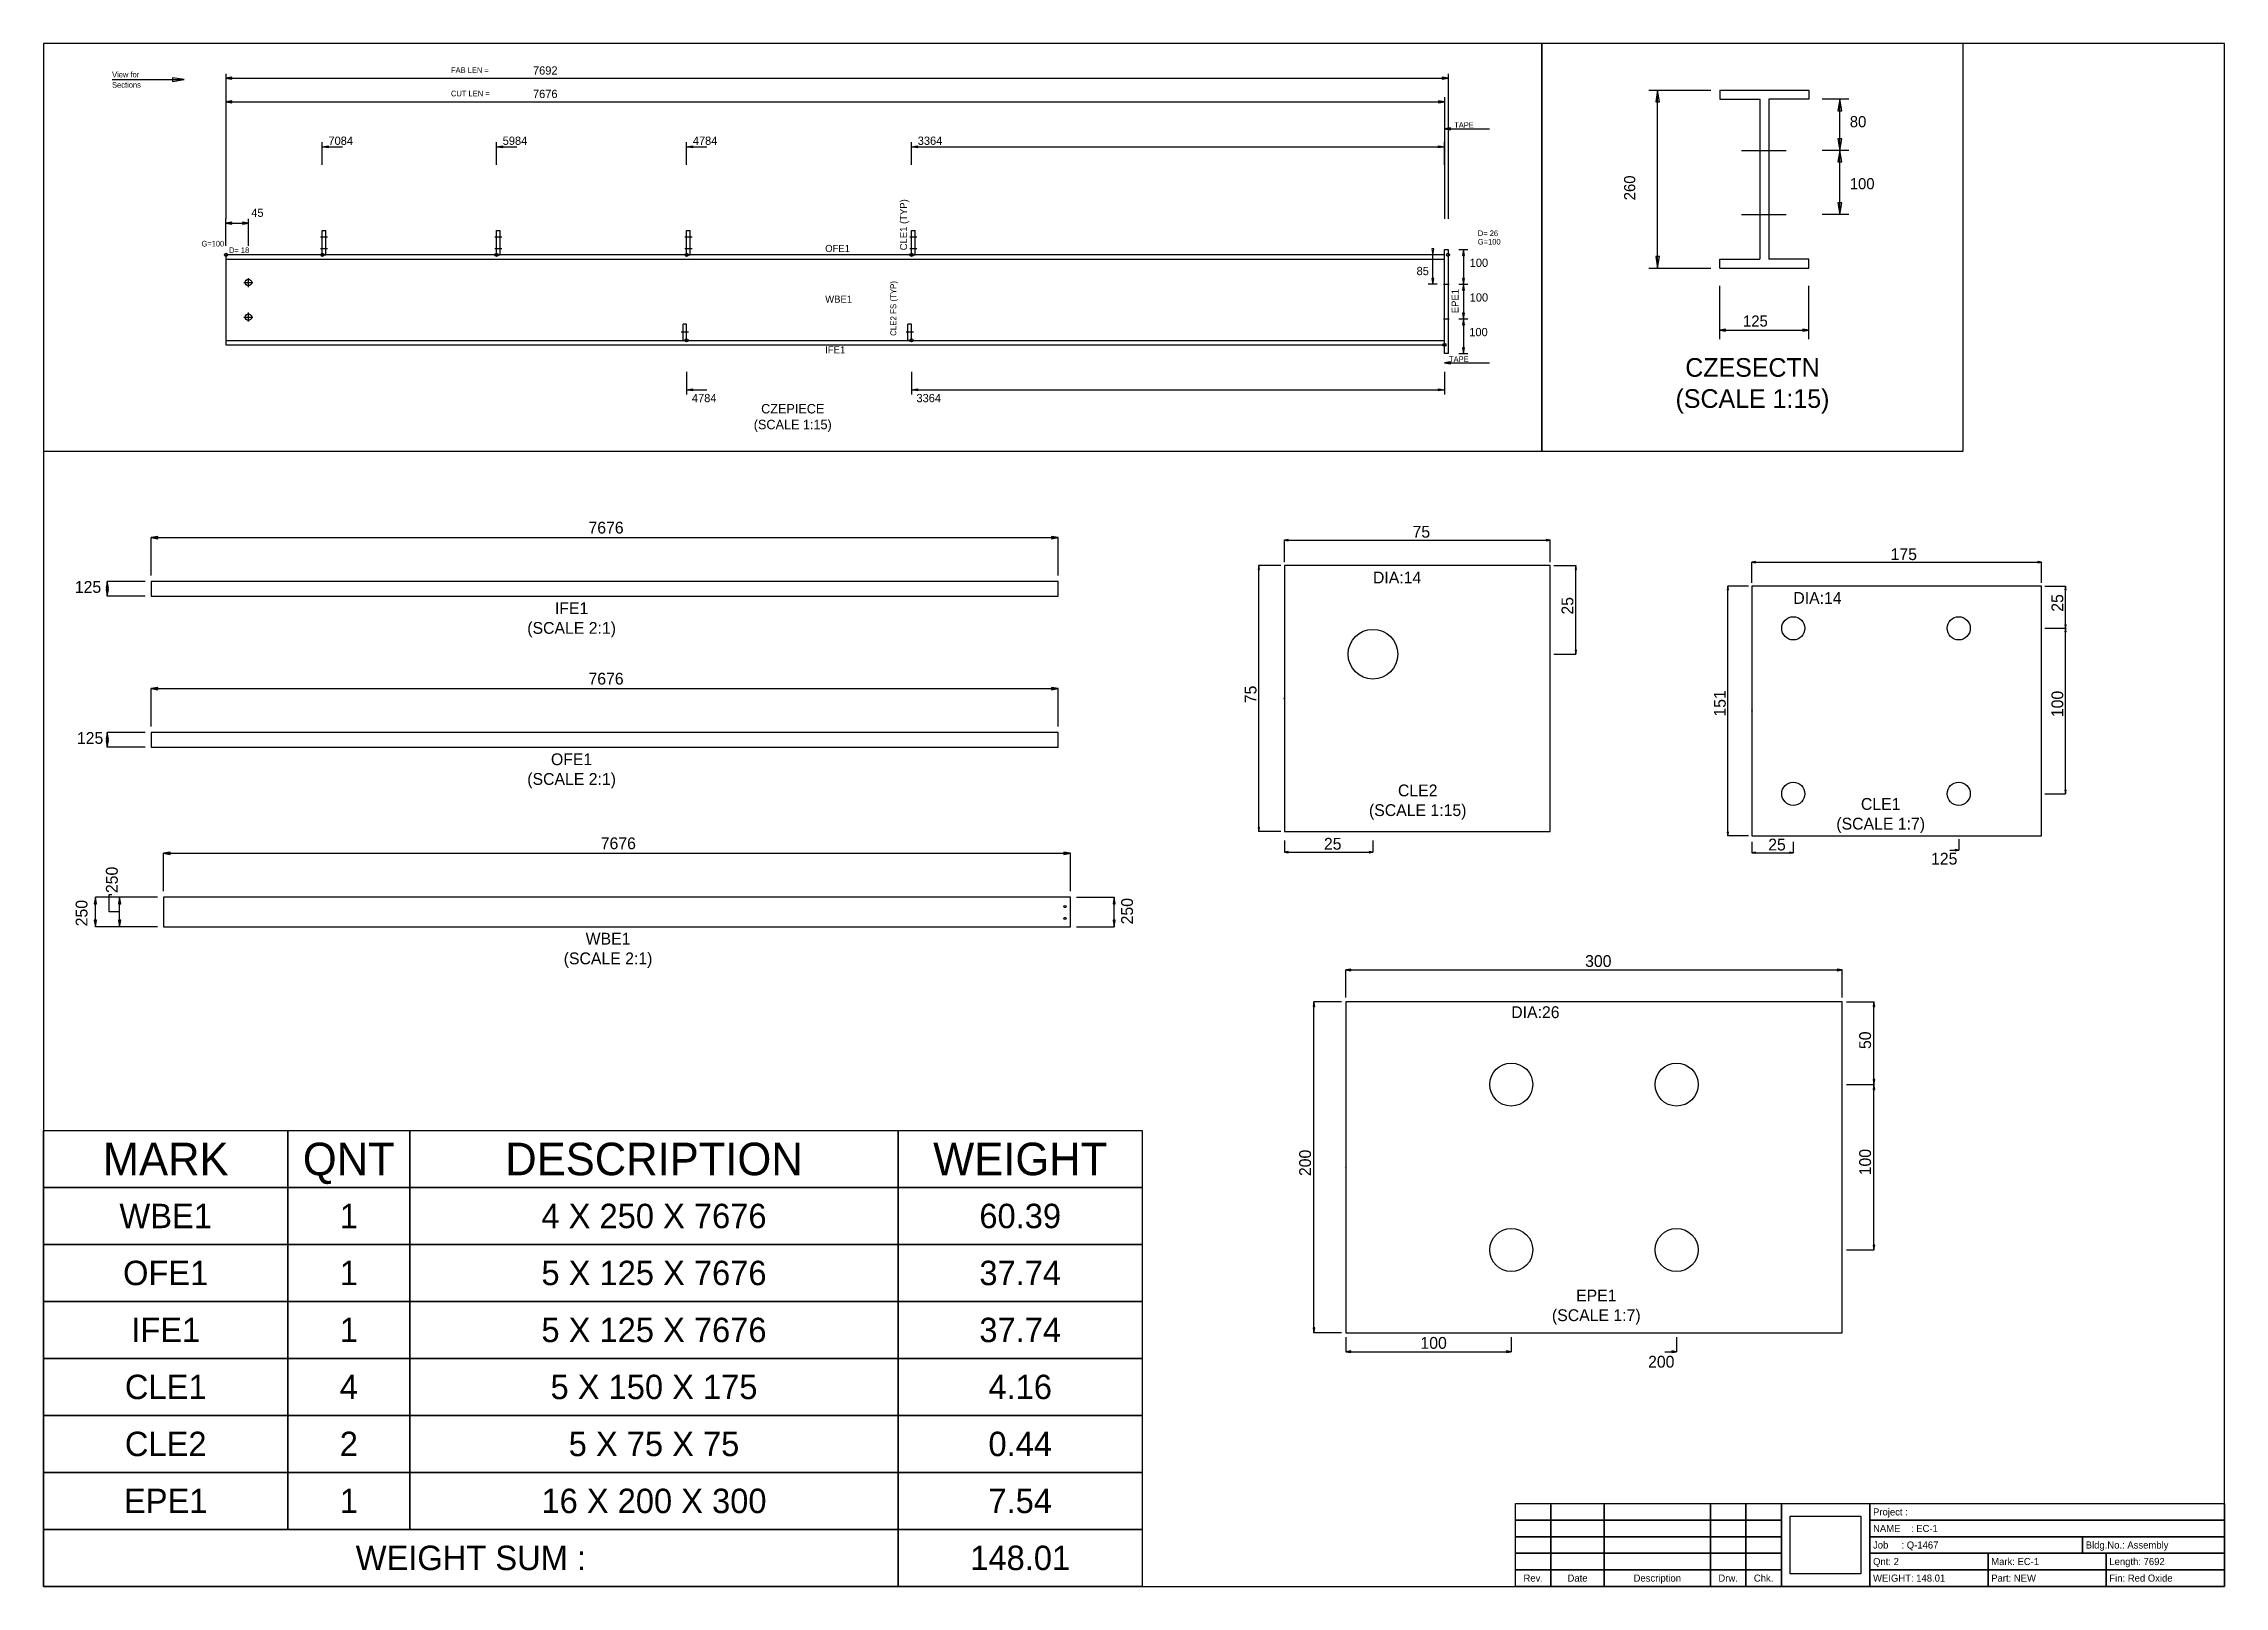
# Model space of a CAD drawing. Header units: metres. Extents: x 0 to 9229, y 0 to 6527.
import ezdxf
from ezdxf.enums import TextEntityAlignment as Align

# ---------------------------------------------------------------- set-up
doc = ezdxf.new("R2010")
doc.units = ezdxf.units.M
doc.linetypes.add('CONTIN', pattern=[0])
doc.linetypes.add('DASHED', pattern=[0])
for name, color, linetype in [('1', 7, 'CONTIN'), ('10', 7, 'CONTIN'), ('11', 7, 'CONTIN'), ('12', 3, 'CONTIN'), ('13', 3, 'CONTIN'), ('15', 6, 'CONTIN'), ('2', 7, 'CONTIN'), ('21', 7, 'CONTIN'), ('3', 1, 'CONTIN'), ('4', 1, 'CONTIN'), ('5', 7, 'CONTIN'), ('6', 6, 'CONTIN'), ('7', 3, 'DASHED')]:
    doc.layers.add(name, color=color, linetype=linetype)
doc.styles.add('SIMPLEX', font='txt')
doc.dimstyles.get("Standard").update_dxf_attribs({"dimtxt": 2.5, "dimasz": 2.5, "dimexe": 1.25, "dimexo": 0.625, "dimtad": 1, "dimcen": 2.5, "dimazin": 3, "dimtfac": 1, "dimtmove": 0, "dimatfit": 3})
picture_1 = doc.add_image_def('image1.png', size_in_pixel=(229, 276))

# ---------------------------------------------------------------- blocks, each defined once
blk = doc.blocks.new('PART_TABLE_BLOCK')
for points in [[(0, 560), (300, 560), (300, 490), (0, 490)], [(300, 560), (450, 560), (450, 490), (300, 490)], [(450, 560), (1050, 560), (1050, 490), (450, 490)], [(1050, 560), (1350, 560), (1350, 490), (1050, 490)], [(0, 490), (300, 490), (300, 420), (0, 420)], [(300, 490), (450, 490), (450, 420), (300, 420)], [(450, 490), (1050, 490), (1050, 420), (450, 420)], [(1050, 490), (1350, 490), (1350, 420), (1050, 420)], [(0, 420), (300, 420), (300, 350), (0, 350)], [(300, 420), (450, 420), (450, 350), (300, 350)], [(450, 420), (1050, 420), (1050, 350), (450, 350)], [(1050, 420), (1350, 420), (1350, 350), (1050, 350)], [(0, 350), (300, 350), (300, 280), (0, 280)], [(300, 350), (450, 350), (450, 280), (300, 280)], [(450, 350), (1050, 350), (1050, 280), (450, 280)], [(1050, 350), (1350, 350), (1350, 280), (1050, 280)], [(0, 280), (300, 280), (300, 210), (0, 210)], [(300, 280), (450, 280), (450, 210), (300, 210)], [(450, 280), (1050, 280), (1050, 210), (450, 210)], [(1050, 280), (1350, 280), (1350, 210), (1050, 210)], [(0, 210), (300, 210), (300, 140), (0, 140)], [(300, 210), (450, 210), (450, 140), (300, 140)], [(450, 210), (1050, 210), (1050, 140), (450, 140)], [(1050, 210), (1350, 210), (1350, 140), (1050, 140)], [(0, 140), (300, 140), (300, 70), (0, 70)], [(300, 140), (450, 140), (450, 70), (300, 70)], [(450, 140), (1050, 140), (1050, 70), (450, 70)], [(1050, 140), (1350, 140), (1350, 70), (1050, 70)], [(0, 70), (1050, 70), (1050, 0), (0, 0)], [(1050, 70), (1350, 70), (1350, 0), (1050, 0)]]:
    blk.add_lwpolyline(points, close=True)
for s, height, p in [('MARK', 40, (150, 525)), ('QNT', 40, (375, 525)), ('DESCRIPTION', 40, (750, 525)), ('WEIGHT', 40, (1200, 525)), ('WBE1', 30, (150, 455)), ('1', 30, (375, 455)), ('4 X 250 X 7676', 30, (750, 455)), ('60.39', 30, (1200, 455)), ('OFE1', 30, (150, 385)), ('1', 30, (375, 385)), ('5 X 125 X 7676', 30, (750, 385)), ('37.74', 30, (1200, 385)), ('IFE1', 30, (150, 315)), ('1', 30, (375, 315)), ('5 X 125 X 7676', 30, (750, 315)), ('37.74', 30, (1200, 315)), ('CLE1', 30, (150, 245)), ('4', 30, (375, 245)), ('5 X 150 X 175', 30, (750, 245)), ('4.16', 30, (1200, 245)), ('CLE2', 30, (150, 175)), ('2', 30, (375, 175)), ('5 X 75 X 75', 30, (750, 175)), ('0.44', 30, (1200, 175)), ('EPE1', 30, (150, 105)), ('1', 30, (375, 105)), ('16 X 200 X 300', 30, (750, 105)), ('7.54', 30, (1200, 105)), ('WEIGHT SUM :', 30, (525, 35)), ('148.01', 30, (1200, 35))]:
    blk.add_text(s, height=height).set_placement(p, align=Align.MIDDLE_CENTER)
blk = doc.blocks.new('Title_Block')
for points in [[(-3000, 350), (-2850, 350), (-2850, 280), (-3000, 280)], [(-3000, 280), (-2850, 280), (-2850, 210), (-3000, 210)], [(-2850, 350), (-2625, 350), (-2625, 280), (-2850, 280)], [(-2850, 280), (-2625, 280), (-2625, 210), (-2850, 210)], [(-2625, 350), (-2175, 350), (-2175, 280), (-2625, 280)], [(-2625, 280), (-2175, 280), (-2175, 210), (-2625, 210)], [(-2175, 350), (-2025, 350), (-2025, 280), (-2175, 280)], [(-2175, 280), (-2025, 280), (-2025, 210), (-2175, 210)], [(-2025, 350), (-1875, 350), (-1875, 280), (-2025, 280)], [(-2025, 280), (-1875, 280), (-1875, 210), (-2025, 210)], [(-1875, 350), (-1500, 350), (-1500, 0), (-1875, 0)], [(-1500, 350), (0, 350), (0, 280), (-1500, 280)], [(-1500, 280), (0, 280), (0, 210), (-1500, 210)], [(-3000, 210), (-2850, 210), (-2850, 140), (-3000, 140)], [(-2850, 210), (-2625, 210), (-2625, 140), (-2850, 140)], [(-2625, 210), (-2175, 210), (-2175, 140), (-2625, 140)], [(-2175, 210), (-2025, 210), (-2025, 140), (-2175, 140)], [(-2025, 210), (-1875, 210), (-1875, 140), (-2025, 140)], [(-1500, 210), (-600, 210), (-600, 140), (-1500, 140)], [(-600, 210), (0, 210), (0, 140), (-600, 140)], [(-3000, 140), (-2850, 140), (-2850, 70), (-3000, 70)], [(-2850, 140), (-2625, 140), (-2625, 70), (-2850, 70)], [(-2625, 140), (-2175, 140), (-2175, 70), (-2625, 70)], [(-2175, 140), (-2025, 140), (-2025, 70), (-2175, 70)], [(-2025, 140), (-1875, 140), (-1875, 70), (-2025, 70)], [(-1500, 140), (-1000, 140), (-1000, 70), (-1500, 70)], [(-1000, 140), (-500, 140), (-500, 70), (-1000, 70)], [(-500, 140), (0, 140), (0, 70), (-500, 70)], [(-3000, 70), (-2850, 70), (-2850, 0), (-3000, 0)], [(-2850, 70), (-2625, 70), (-2625, 0), (-2850, 0)], [(-2625, 70), (-2175, 70), (-2175, 0), (-2625, 0)], [(-2175, 70), (-2025, 70), (-2025, 0), (-2175, 0)], [(-2025, 70), (-1875, 70), (-1875, 0), (-2025, 0)], [(-1500, 70), (-1000, 70), (-1000, 0), (-1500, 0)], [(-1000, 70), (-500, 70), (-500, 0), (-1000, 0)], [(-500, 70), (0, 70), (0, 0), (-500, 0)]]:
    blk.add_lwpolyline(points, close=True)
for s, p in [(' Project : ', (-1498, 315)), (' Job     : Q-1467', (-1498, 175)), (' NAME    : EC-1', (-1498, 245)), (' Bldg.No.: Assembly', (-598, 175)), (' Qnt: 2', (-1498, 105)), (' Mark: EC-1', (-998, 105)), (' Length: 7692', (-498, 105)), (' WEIGHT: 148.01', (-1498, 35)), (' Part: NEW', (-998, 35)), (' Fin: Red Oxide', (-498, 35))]:
    blk.add_text(s, height=30).set_placement(p, align=Align.MIDDLE_LEFT)
for s, p in [('Rev.', (-2925, 35)), ('Date', (-2737.5, 35)), ('Description', (-2400, 35)), ('Drw.', (-2100, 35)), ('Chk.', (-1950, 35))]:
    blk.add_text(s, height=30).set_placement(p, align=Align.MIDDLE_CENTER)
image = blk.add_image(picture_1, insert=(-1837.1, 52.5), size_in_units=(299.2, 245))
blk = doc.blocks.new('ARROW')
at = {"layer": '2'}
for p, q in [((0, 0), (-1.651, 0.275)), ((-1.651, 0.275), (-1.651, -0.275)), ((-1.651, -0.275), (0, 0))]:
    blk.add_line(p, q, dxfattribs=at)
blk = doc.blocks.new('MAG_CRCL')
at = {"layer": '15'}
blk.add_circle((0, 0), 0.889, dxfattribs=at)
blk = doc.blocks.new('BSEPLT')
at = {"layer": '12'}
for p, q in [((-0.508, 0), (0.508, 0)), ((-0.508, -12.7), (-0.508, 0)), ((0.508, 0), (0.508, -12.7)), ((0.508, -12.7), (-0.508, -12.7))]:
    blk.add_line(p, q, dxfattribs=at)
blk = doc.blocks.new('CYAN_TICK')
at = {"layer": '6'}
blk.add_line((-1.6, 0), (1.6, 0), dxfattribs=at)
blk = doc.blocks.new('PUCLIP')
at = {"layer": '13'}
for p, q in [((0, 0), (0, 7.62)), ((0, 7.62), (1.016, 7.62)), ((1.016, 0), (1.016, 7.62)), ((0, 0), (1.016, 0))]:
    blk.add_line(p, q, dxfattribs=at)
at = {"layer": '6'}
for p, q in [((-0.508, 5.588), (1.524, 5.588)), ((-0.508, 2.032), (1.524, 2.032))]:
    blk.add_line(p, q, dxfattribs=at)
blk = doc.blocks.new('BRCCLP')
at = {"layer": '6'}
for p, q in [((-0.508, 2.54), (1.524, 2.54)), ((0, 0), (1.016, 0))]:
    blk.add_line(p, q, dxfattribs=at)
at = {"layer": '7'}
for p, q in [((0, 0), (0, 5.08)), ((0, 5.08), (1.016, 5.08)), ((1.016, 0), (1.016, 5.08))]:
    blk.add_line(p, q, dxfattribs=at)
blk = doc.blocks.new('XCIRCL')
at = {"layer": '6'}
for p, q in [((-1.27, 0), (1.27, 0)), ((0, -1.27), (0, 1.27))]:
    blk.add_line(p, q, dxfattribs=at)
blk.add_circle((0, 0), 0.889, dxfattribs=at)
blk = doc.blocks.new('MWHOLE')
at = {"layer": '6'}
blk.add_blockref('XCIRCL', (0, 0), dxfattribs=at)
blk = doc.blocks.new('ARROWP')
at = {"layer": '2'}
for p, q in [((0, 0), (-1.651, 0.275)), ((-1.651, 0.275), (-1.651, -0.275)), ((-1.651, -0.275), (0, 0))]:
    blk.add_line(p, q, dxfattribs=at)
blk = doc.blocks.new('FLAT_CZEPIECE')
at = {"layer": '1'}
for p, q in [((5928.5, 830.5), (771.5, 830.5)), ((771.5, 830.5), (771.5, 449.5)), ((771.5, 811.5), (5928.5, 811.5)), ((5928.5, 449.5), (5928.5, 830.5)), ((771.5, 468.6), (5928.5, 468.6)), ((771.5, 449.5), (5928.5, 449.5))]:
    blk.add_line(p, q, dxfattribs=at)
at = {"layer": '2'}
for p, q in [((771.5, 1596.4), (771.5, 983)), ((771.5, 1577.3), (5943.7, 1577.3)), ((5943.7, 1596.4), (5943.7, 983)), ((771.5, 1497.3), (771.5, 983)), ((771.5, 1478.2), (5928.5, 1478.2)), ((5928.5, 1497.3), (5928.5, 983)), ((1179.2, 1211.5), (1179.2, 1306.8)), ((1916.7, 1211.5), (1916.7, 1306.8)), ((2721.2, 1211.5), (2721.2, 1306.8)), ((3673.2, 1211.5), (3673.2, 1306.8)), ((5928.5, 1383), (5928.5, 1268.7)), ((5928.5, 1363.9), (6119, 1363.9)), ((5928.5, 1211.5), (5928.5, 1306.8)), ((1179.2, 1287.8), (1264.9, 1287.8)), ((1916.7, 1287.8), (2002.4, 1287.8)), ((2721.2, 1287.8), (2806.9, 1287.8)), ((3673.2, 1287.8), (3758.9, 1287.8)), ((3758.9, 1287.8), (5928.5, 1287.8)), ((771.5, 868.7), (771.5, 983)), ((771.5, 963.9), (866.8, 963.9)), ((866.8, 868.7), (866.8, 983)), ((5989.5, 852.5), (6027.6, 852.5)), ((6008.5, 852.5), (6008.5, 706)), ((5898, 830.5), (5859.9, 830.5)), ((5879, 706), (5879, 830.5)), ((5898, 706), (5859.9, 706)), ((5989.5, 706), (6027.6, 706)), ((6008.5, 706), (6008.5, 559.5)), ((5989.5, 559.5), (6027.6, 559.5)), ((6008.5, 559.5), (6008.5, 412.9)), ((5928.5, 373.4), (6119, 373.4)), ((5989.5, 412.9), (6027.6, 412.9)), ((2721.2, 335.2), (2721.2, 240)), ((3673.2, 335.2), (3673.2, 240)), ((5928.5, 335.2), (5928.5, 240)), ((2721.2, 259.1), (2806.9, 259.1)), ((3673.2, 259.1), (3758.9, 259.1)), ((3758.9, 259.1), (5928.5, 259.1))]:
    blk.add_line(p, q, dxfattribs=at)
at = {"layer": '21'}
blk.add_line((289.6, 1571.6), (594.4, 1571.6), dxfattribs=at)
for name, p, xscale, yscale, zscale in [('ARROWP', (594.4, 1571.6), 30, 30, 30), ('PUCLIP', (1179.2, 830.5), 15, 13.5, 13.5), ('PUCLIP', (1916.7, 830.5), 15, 13.5, 13.5), ('PUCLIP', (2721.2, 830.5), 15, 13.5, 13.5), ('PUCLIP', (3673.2, 830.5), 15, 13.5, 13.5), ('BSEPLT', (5936.1, 852.5), 15, 34.62, 34.62), ('BSEPLT', (5936.1, 852.5), 15, 34.62, 34.62), ('BRCCLP', (2721.2, 468.6), -15, 13.5, 13.5), ('BRCCLP', (3673.2, 468.6), -15, 13.5, 13.5)]:
    blk.add_blockref(name, p, dxfattribs=dict(xscale=xscale, yscale=yscale, zscale=zscale))
at = {"xscale": 15, "yscale": 15, "zscale": 15, "rotation": 180}
for p in [(5928.5, 1363.9), (5928.5, 373.4)]:
    blk.add_blockref('ARROW', p, dxfattribs=at)
at = {"layer": '1', "xscale": -15, "yscale": 15, "zscale": 15}
for p in [(1179.2, 1287.8), (1916.7, 1287.8), (2721.2, 1287.8), (3673.2, 1287.8), (2721.2, 259.1), (3673.2, 259.1)]:
    blk.add_blockref('ARROW', p, dxfattribs=at)
at = {"layer": '15', "xscale": 7.5, "yscale": 7.5, "zscale": 7.5}
for p in [(771.5, 830.5), (1179.2, 830.5), (1916.7, 830.5), (2721.2, 830.5), (3673.2, 830.5), (5943.7, 830.5), (2721.2, 468.6), (3673.2, 468.6), (5928.5, 449.5)]:
    blk.add_blockref('MAG_CRCL', p, dxfattribs=at)
at = {"layer": '2', "yscale": 15, "zscale": 15}
for p, xscale, rotation in [((771.5, 1577.3), 15, 180), ((771.5, 1478.2), 15, 180), ((5928.5, 1287.8), -15, 180), ((771.5, 963.9), 15, 180), ((5879, 830.5), 15, 270), ((6008.5, 852.5), 15, 90), ((5879, 706), 15, 270), ((6008.5, 706), 15, 270), ((6008.5, 706), 15, 90), ((6008.5, 559.5), 15, 270), ((6008.5, 559.5), 15, 90), ((6008.5, 412.9), 15, 270), ((5928.5, 259.1), -15, 180)]:
    blk.add_blockref('ARROW', p, dxfattribs=dict(at, xscale=xscale, rotation=rotation))
at = {"layer": '2'}
for name, p, xscale, yscale, zscale in [('ARROW', (5943.7, 1577.3), 15, 15, 15), ('ARROW', (5928.5, 1478.2), 15, 15, 15), ('ARROW', (866.8, 963.9), 15, 15, 15), ('CYAN_TICK', (5936.1, 706), 7.5, 7.5, 7.5), ('CYAN_TICK', (5936.1, 559.5), 7.5, 7.5, 7.5)]:
    blk.add_blockref(name, p, dxfattribs=dict(at, xscale=xscale, yscale=yscale, zscale=zscale))
at = {"layer": '6', "xscale": 15, "yscale": 15, "zscale": 15}
for p in [(866.8, 713.3), (866.8, 566.8)]:
    blk.add_blockref('MWHOLE', p, dxfattribs=at)
at = {"insert": (3170.4, 140), "char_height": 40, "attachment_point": 5}
blk.add_mtext('CZEPIECE\\P(SCALE 1:15)', dxfattribs=at)
at = {"layer": '11', "style": 'SIMPLEX'}
for s, p in [('7692', (2070.9, 1592.9)), ('7676', (2070.9, 1493.8)), ('7084', (1205.3, 1295.7)), ('5984', (1942.8, 1295.7)), ('4784', (2747.3, 1295.7)), ('3364', (3699.3, 1295.7)), ('45', (878.7, 991)), ('85', (5810.4, 744.5)), ('100', (6035.2, 779.3)), ('100', (6035.2, 632.7)), ('100', (6033.3, 486.2)), ('4784', (2743.5, 207)), ('3364', (3693.8, 207))]:
    blk.add_text(s, height=35, dxfattribs=at).set_placement(p)
at = {"layer": '2', "style": 'SIMPLEX'}
for s, p in [('FAB LEN =', (1724, 1600.2)), ('CUT LEN =', (1724, 1501.1)), ('TAPE', (5969.7, 1367.8)), ('TAPE', (5947.6, 377.2))]:
    blk.add_text(s, height=23.8, dxfattribs=at).set_placement(p)
at = {"layer": '21', "style": 'SIMPLEX'}
for s, p in [('View for', (289.6, 1581.1)), ('Sections', (289.6, 1537.5)), ('D= 26', (6069.5, 909.7)), ('G=100', (667.9, 865.8)), ('D= 18', (784.5, 838.3)), ('G=100', (6069.5, 874))]:
    blk.add_text(s, height=23.8, dxfattribs=at).set_placement(p)
at = {"layer": '3', "style": 'SIMPLEX'}
for s, height, p in [('CLE1 (TYP)', 30, (3654.1, 849.6)), ('CLE2 FS (TYP)', 25, (3608.4, 487.6)), ('EPE1', 30, (5988.3, 583.4))]:
    blk.add_text(s, height=height, rotation=90, dxfattribs=at).set_placement(p)
for s, p in [('OFE1', (3307.7, 842.5)), ('WBE1', (3307.7, 628.1)), ('IFE1', (3307.7, 413.8))]:
    blk.add_text(s, height=30, dxfattribs=at).set_placement(p)
blk = doc.blocks.new('RSECTN')
at = {"layer": '10'}
for p, q in [((-6.35, 25.4), (6.35, 25.4)), ((-6.35, 25.4), (-6.35, 24.13)), ((6.35, 25.4), (6.35, 24.13)), ((-6.35, 24.13), (-0.635, 24.13)), ((-0.635, 24.13), (-0.635, 1.27)), ((6.35, 24.13), (0.635, 24.13)), ((0.635, 24.13), (0.635, 1.27)), ((-6.35, 0), (-6.35, 1.27)), ((-6.35, 1.27), (-0.635, 1.27)), ((-6.35, 0), (6.35, 0)), ((6.35, 1.27), (0.635, 1.27)), ((6.35, 0), (6.35, 1.27))]:
    blk.add_line(p, q, dxfattribs=at)
blk = doc.blocks.new('WFTK')
at = {"layer": '1'}
blk.add_line((-1.6, 0), (4.801, 0), dxfattribs=at)
blk = doc.blocks.new('FLAT_CZESECTN')
at = {"layer": '2'}
for p, q in [((229.055, 773.4), (362.405, 773.4)), ((248.105, 392.4), (248.105, 773.4)), ((657.68, 754.35), (600.53, 754.35)), ((638.63, 644.625), (638.63, 754.35)), ((657.68, 644.625), (600.53, 644.625)), ((657.68, 644.625), (600.53, 644.625)), ((638.63, 507.465), (638.63, 644.625)), ((657.68, 507.465), (600.53, 507.465)), ((229.055, 392.4), (362.405, 392.4)), ((381.455, 240), (381.455, 354.3)), ((571.955, 240), (571.955, 354.3)), ((381.455, 259.05), (571.955, 259.05))]:
    blk.add_line(p, q, dxfattribs=at)
at = {"layer": '1', "xscale": 15, "yscale": 15, "zscale": 15}
blk.add_blockref('RSECTN', (476.705, 392.4), dxfattribs=at)
at = {"layer": '2'}
for p, xscale, yscale, zscale, rotation in [((248.105, 773.4), 15, 15, 15, 90), ((638.63, 754.35), 15, 15, 15, 90), ((638.63, 644.625), 15, 15, 15, 270), ((638.63, 644.625), 15, 15, 15, 90), ((638.63, 507.465), 15, 15, 15, 270), ((248.105, 392.4), 15, 15, 15, 270), ((381.455, 259.05), 7.5, 7.5, 7.5, 180)]:
    blk.add_blockref('ARROW', p, dxfattribs=dict(at, xscale=xscale, yscale=yscale, zscale=zscale, rotation=rotation))
at = {"layer": '2', "xscale": 7.5, "yscale": 7.5, "zscale": 7.5}
blk.add_blockref('ARROW', (571.955, 259.05), dxfattribs=at)
at = {"layer": '6', "xscale": 15, "yscale": 15, "zscale": 15}
for p in [(451.94, 644.625), (451.94, 507.465)]:
    blk.add_blockref('WFTK', p, dxfattribs=at)
at = {"insert": (451.457, 140), "char_height": 40, "attachment_point": 5}
blk.add_mtext('CZESECTN\\P(SCALE 1:15)', dxfattribs=at)
at = {"layer": '11', "style": 'SIMPLEX'}
for s, p in [('80', (660.065, 694.245)), ('100', (660.065, 561.285)), ('125', (431.15, 266.985))]:
    blk.add_text(s, height=23.805, dxfattribs=at).set_placement(p)
blk.add_text('260', height=23.805, rotation=90, dxfattribs=at).set_placement((200, 537.66))
blk = doc.blocks.new('5')
at = {"layer": '3', "linetype": 'Continuous'}
for p, q in [((455.1, 4251.6), (455.1, 4189.1)), ((4293.2, 4251.6), (455.1, 4251.6)), ((4293.2, 4189.1), (4293.2, 4251.6)), ((455.1, 4189.1), (4293.2, 4189.1))]:
    blk.add_line(p, q, dxfattribs=at)
at = {"layer": '5', "linetype": 'Continuous'}
for p, q in [((455.1, 4220.4), (455.2, 4220.4)), ((455.1, 4220.3), (455.1, 4220.4))]:
    blk.add_line(p, q, dxfattribs=at)
blk.add_circle((455.1, 4220.4), 0.05, dxfattribs=at)
at = {"layer": '6', "linetype": 'Continuous'}
for p, q in [((455.1, 4277.2), (455.1, 4437.1)), ((455.1, 4437.1), (4293.2, 4437.1)), ((4293.2, 4277.2), (4293.2, 4437.1)), ((429.5, 4251.6), (269.6, 4251.6)), ((269.6, 4189.1), (269.6, 4251.6)), ((429.5, 4189.1), (269.6, 4189.1))]:
    blk.add_line(p, q, dxfattribs=at)
at = {"layer": '6', "xscale": 17.0579985, "yscale": 17.0579985, "zscale": 34.115997}
for p, rotation in [((455.1, 4437.1), 180), ((269.6, 4251.6), 90), ((269.6, 4189.1), 270)]:
    blk.add_blockref('ARROW', p, dxfattribs=dict(at, rotation=rotation))
blk.add_blockref('ARROW', (4293.2, 4437.1), dxfattribs=at)
at = {"insert": (2234.5, 4089.1), "char_height": 50, "attachment_point": 5}
blk.add_mtext('IFE1\\P(SCALE 2:1)', dxfattribs=at)
at = {"layer": '5'}
blk.add_text('ZERO', height=0.0075, dxfattribs=at).set_placement((455.1, 4180.4))
at = {"layer": '6'}
for s, p in [('7676', (2305.9, 4454.2)), ('125', (132.1, 4203.3))]:
    blk.add_text(s, height=50, dxfattribs=at).set_placement(p)
blk = doc.blocks.new('666655')
at = {"layer": '3', "linetype": 'Continuous'}
for p, q in [((455.1, 3612.6), (455.1, 3550.1)), ((4293.2, 3612.6), (455.1, 3612.6)), ((4293.2, 3550.1), (4293.2, 3612.6)), ((455.1, 3550.1), (4293.2, 3550.1))]:
    blk.add_line(p, q, dxfattribs=at)
at = {"layer": '5', "linetype": 'Continuous'}
for p, q in [((455.1, 3581.4), (455.2, 3581.4)), ((455.1, 3581.3), (455.1, 3581.4))]:
    blk.add_line(p, q, dxfattribs=at)
blk.add_circle((455.1, 3581.4), 0.05, dxfattribs=at)
at = {"layer": '6', "linetype": 'Continuous'}
for p, q in [((455.1, 3638.2), (455.1, 3798.1)), ((455.1, 3798.1), (4293.2, 3798.1)), ((4293.2, 3638.2), (4293.2, 3798.1)), ((429.5, 3612.6), (269.6, 3612.6)), ((269.6, 3550.1), (269.6, 3612.6)), ((429.5, 3550.1), (269.6, 3550.1))]:
    blk.add_line(p, q, dxfattribs=at)
at = {"layer": '6', "xscale": 17.0579985, "yscale": 17.0579985, "zscale": 34.115997}
for p, rotation in [((455.1, 3798.1), 180), ((269.6, 3612.6), 90), ((269.6, 3550.1), 270)]:
    blk.add_blockref('ARROW', p, dxfattribs=dict(at, rotation=rotation))
blk.add_blockref('ARROW', (4293.2, 3798.1), dxfattribs=at)
at = {"insert": (2234.5, 3450.1), "char_height": 50, "attachment_point": 5}
blk.add_mtext('OFE1\\P(SCALE 2:1)', dxfattribs=at)
at = {"layer": '5'}
blk.add_text('ZERO', height=0.0075, dxfattribs=at).set_placement((455.1, 3541.4))
at = {"layer": '6'}
for s, p in [('7676', (2305.9, 3815.2)), ('125', (141, 3564.3))]:
    blk.add_text(s, height=50, dxfattribs=at).set_placement(p)
blk = doc.blocks.new('656655')
at = {"layer": '3', "linetype": 'Continuous'}
for p, q in [((6281.6, 4535.8), (6281.6, 3410.8)), ((7406.6, 4535.8), (6281.6, 4535.8)), ((7406.6, 3410.8), (7406.6, 4535.8)), ((6281.6, 3410.8), (7406.6, 3410.8))]:
    blk.add_line(p, q, dxfattribs=at)
at = {"layer": '4', "linetype": 'Continuous'}
blk.add_circle((6656.6, 4160.8), 105, dxfattribs=at)
at = {"layer": '5', "linetype": 'Continuous'}
for p, q in [((6280.1, 3973.3), (6283.1, 3973.3)), ((6281.6, 3971.8), (6281.6, 3974.8))]:
    blk.add_line(p, q, dxfattribs=at)
blk.add_circle((6281.6, 3973.3), 1.5, dxfattribs=at)
at = {"layer": '6', "linetype": 'Continuous'}
for p, q in [((6281.6, 4550.8), (6281.6, 4644.6)), ((6281.6, 4643.8), (7406.6, 4643.8)), ((7406.6, 4550.8), (7406.6, 4644.6)), ((6266.6, 4535.8), (6172.9, 4535.8)), ((6173.6, 3410.8), (6173.6, 4535.8)), ((7421.6, 4535.8), (7515.4, 4535.8)), ((7514.6, 4160.8), (7514.6, 4535.8)), ((7421.6, 4160.8), (7515.4, 4160.8)), ((6266.6, 3410.8), (6172.9, 3410.8)), ((6281.6, 3373), (6281.6, 3323)), ((6281.6, 3323.7), (6656.6, 3323.7)), ((6656.6, 3373), (6656.6, 3323))]:
    blk.add_line(p, q, dxfattribs=at)
at = {"layer": '6', "xscale": 10.000005, "yscale": 10.000005, "zscale": 0.666667}
for p, rotation in [((6281.6, 4643.8), 180), ((6173.6, 4535.8), 90), ((7514.6, 4535.8), 90), ((7514.6, 4160.8), 270), ((6173.6, 3410.8), 270), ((6281.6, 3323.7), 180)]:
    blk.add_blockref('ARROW', p, dxfattribs=dict(at, rotation=rotation))
for p in [(7406.6, 4643.8), (6656.6, 3323.7)]:
    blk.add_blockref('ARROW', p, dxfattribs=at)
at = {"insert": (6846.1, 3535.2), "char_height": 50, "attachment_point": 5}
blk.add_mtext('CLE2\\P(SCALE 1:15)', dxfattribs=at)
at = {"layer": '5'}
blk.add_text('ZERO', height=0.225, dxfattribs=at).set_placement((6281.6, 3773.3))
at = {"layer": '6'}
for s, p in [('75', (6824.1, 4653.8)), ('DIA:14', (6656.6, 4460.1)), ('25', (6449.1, 3333.7))]:
    blk.add_text(s, height=50, dxfattribs=at).set_placement(p)
for s, p in [('25', (7504.6, 4328.3)), ('75', (6163.6, 3953.3))]:
    blk.add_text(s, height=50, rotation=90, dxfattribs=at).set_placement(p)
blk = doc.blocks.new('65656565')
at = {"layer": '3', "linetype": 'Continuous'}
for p, q in [((6456.7, 2779.7), (6456.7, 1724.1)), ((7681.7, 2779.7), (6456.7, 2779.7)), ((7681.7, 1724.1), (7681.7, 2779.7)), ((6456.7, 1724.1), (7681.7, 1724.1))]:
    blk.add_line(p, q, dxfattribs=at)
at = {"layer": '4', "linetype": 'Continuous'}
for centre in [(6631.7, 2601.9), (7331.7, 2601.9), (6631.7, 1901.9), (7331.7, 1901.9)]:
    blk.add_circle(centre, 49, dxfattribs=at)
at = {"layer": '5', "linetype": 'Continuous'}
for p, q in [((6456, 2251.9), (6457.4, 2251.9)), ((6456.7, 2251.2), (6456.7, 2252.6))]:
    blk.add_line(p, q, dxfattribs=at)
blk.add_circle((6456.7, 2251.9), 0.7, dxfattribs=at)
at = {"layer": '6', "linetype": 'Continuous'}
for p, q in [((6456.7, 2793.7), (6456.7, 2881.7)), ((6456.7, 2881.4), (7681.7, 2881.4)), ((7681.7, 2793.7), (7681.7, 2881.7)), ((6442.6, 2779.7), (6354.7, 2779.7)), ((6355, 1724.1), (6355, 2779.7)), ((7695.8, 2779.7), (7783.7, 2779.7)), ((7783.4, 2601.9), (7783.4, 2779.7)), ((7695.8, 2601.9), (7783.7, 2601.9)), ((7695.8, 2601.9), (7783.7, 2601.9)), ((7783.4, 1901.9), (7783.4, 2601.9)), ((7695.8, 1901.9), (7783.7, 1901.9)), ((6442.6, 1724.1), (6354.7, 1724.1)), ((6456.7, 1699.2), (6456.7, 1652.3)), ((6631.7, 1699.2), (6631.7, 1652.3)), ((7294.2, 1663.4), (7331.7, 1663.4)), ((7331.7, 1710), (7331.7, 1663.1)), ((6456.7, 1652.6), (6631.7, 1652.6))]:
    blk.add_line(p, q, dxfattribs=at)
at = {"layer": '6', "xscale": 9.383108, "yscale": 9.383108, "zscale": 1.340443999999999}
for p, rotation in [((6456.7, 2881.4), 180), ((6355, 2779.7), 90), ((7783.4, 2779.7), 90), ((7783.4, 2601.9), 270), ((7783.4, 2601.9), 90), ((7783.4, 1901.9), 270), ((6355, 1724.1), 270), ((6456.7, 1652.6), 180)]:
    blk.add_blockref('ARROW', p, dxfattribs=dict(at, rotation=rotation))
for p in [(7681.7, 2881.4), (7331.7, 1663.4), (6631.7, 1652.6)]:
    blk.add_blockref('ARROW', p, dxfattribs=at)
at = {"insert": (7001.4, 1809.7), "char_height": 50, "attachment_point": 5}
blk.add_mtext('CLE1\\P(SCALE 1:7)', dxfattribs=at)
at = {"layer": '5'}
blk.add_text('ZERO', height=0.105, dxfattribs=at).set_placement((6456.7, 2051.9))
at = {"layer": '6'}
for s, p in [('175', (7043.4, 2890.7)), ('DIA:14', (6631.7, 2705.3)), ('25', (6525.4, 1662)), ('125', (7214.5, 1602.3))]:
    blk.add_text(s, height=50, dxfattribs=at).set_placement(p)
for s, p in [('25', (7774, 2672)), ('151', (6345.6, 2228.4)), ('100', (7774, 2226.1))]:
    blk.add_text(s, height=50, rotation=90, dxfattribs=at).set_placement(p)
blk = doc.blocks.new('5656656565')
at = {"layer": '3', "linetype": 'Continuous'}
for p, q in [((3571.4, 2102.9), (3571.4, 702.9)), ((5671.4, 2102.9), (3571.4, 2102.9)), ((5671.4, 702.9), (5671.4, 2102.9)), ((3571.4, 702.9), (5671.4, 702.9))]:
    blk.add_line(p, q, dxfattribs=at)
at = {"layer": '4', "linetype": 'Continuous'}
for centre in [(4271.4, 1752.9), (4971.4, 1752.9), (4271.4, 1052.9), (4971.4, 1052.9)]:
    blk.add_circle(centre, 91, dxfattribs=at)
at = {"layer": '5', "linetype": 'Continuous'}
for p, q in [((3570.7, 1402.9), (3572.1, 1402.9)), ((3571.4, 1402.2), (3571.4, 1403.6))]:
    blk.add_line(p, q, dxfattribs=at)
blk.add_circle((3571.4, 1402.9), 0.7, dxfattribs=at)
at = {"layer": '6', "linetype": 'Continuous'}
for p, q in [((3571.4, 2121.5), (3571.4, 2238.2)), ((3571.4, 2237.9), (5671.4, 2237.9)), ((5671.4, 2121.5), (5671.4, 2238.2)), ((3552.8, 2102.9), (3436.1, 2102.9)), ((3436.4, 702.9), (3436.4, 2102.9)), ((5690.1, 2102.9), (5806.8, 2102.9)), ((5806.4, 1752.9), (5806.4, 2102.9)), ((5690.1, 1752.9), (5806.8, 1752.9)), ((5690.1, 1752.9), (5806.8, 1752.9)), ((5806.4, 1052.9), (5806.4, 1752.9)), ((5690.1, 1052.9), (5806.8, 1052.9)), ((3552.8, 702.9), (3436.1, 702.9)), ((3571.4, 684.2), (3571.4, 622)), ((4271.4, 684.2), (4271.4, 622)), ((4971.4, 684.2), (4971.4, 622)), ((3571.4, 622.3), (4271.4, 622.3)), ((4921.6, 622.3), (4971.4, 622.3))]:
    blk.add_line(p, q, dxfattribs=at)
at = {"layer": '6', "xscale": 12.444446, "yscale": 12.444446, "zscale": 1.777777999999999}
for p, rotation in [((3571.4, 2237.9), 180), ((3436.4, 2102.9), 90), ((5806.4, 2102.9), 90), ((5806.4, 1752.9), 270), ((5806.4, 1752.9), 90), ((5806.4, 1052.9), 270), ((3436.4, 702.9), 270), ((3571.4, 622.3), 180)]:
    blk.add_blockref('ARROW', p, dxfattribs=dict(at, rotation=rotation))
for p in [(5671.4, 2237.9), (4271.4, 622.3), (4971.4, 622.3)]:
    blk.add_blockref('ARROW', p, dxfattribs=at)
at = {"insert": (4631.4, 811.1), "char_height": 50, "attachment_point": 5}
blk.add_mtext('EPE1\\P(SCALE 1:7)', dxfattribs=at)
at = {"layer": '5'}
blk.add_text('ZERO', height=0.105, dxfattribs=at).set_placement((3571.4, 1202.9))
at = {"layer": '6'}
for s, p in [('300', (4584.1, 2250.3)), ('DIA:26', (4271.4, 2033.9)), ('100', (3887.2, 634.8)), ('200', (4850.5, 555.1))]:
    blk.add_text(s, height=50, dxfattribs=at).set_placement(p)
for s, p in [('50', (5794, 1903)), ('100', (5794, 1368.7)), ('200', (3424, 1365.5))]:
    blk.add_text(s, height=50, rotation=90, dxfattribs=at).set_placement(p)
blk = doc.blocks.new('6666666')
at = {"layer": '3', "linetype": 'Continuous'}
for p, q in [((507.2, 2916), (507.2, 2791)), ((4345.2, 2916), (507.2, 2916)), ((4345.2, 2791), (4345.2, 2916)), ((507.2, 2791), (4345.2, 2791))]:
    blk.add_line(p, q, dxfattribs=at)
at = {"layer": '4', "linetype": 'Continuous'}
for centre in [(4322.7, 2876), (4322.7, 2826)]:
    blk.add_circle(centre, 4.5, dxfattribs=at)
at = {"layer": '5', "linetype": 'Continuous'}
for p, q in [((507.1, 2916), (507.2, 2916)), ((507.2, 2916), (507.2, 2916.1))]:
    blk.add_line(p, q, dxfattribs=at)
blk.add_circle((507.2, 2916), 0.05, dxfattribs=at)
at = {"layer": '6', "linetype": 'Continuous'}
for p, q in [((507.2, 2941.6), (507.2, 3101.5)), ((507.2, 3101.5), (4345.2, 3101.5)), ((4345.2, 2941.6), (4345.2, 3101.5)), ((481.6, 2916), (219.3, 2916)), ((219.3, 2791), (219.3, 2916)), ((481.6, 2916), (321.6, 2916)), ((321.7, 2791), (321.7, 2916)), ((4370.8, 2916), (4530.7, 2916)), ((4530.7, 2791), (4530.7, 2916)), ((481.6, 2791), (219.3, 2791)), ((481.6, 2791), (321.6, 2791)), ((4370.8, 2791), (4530.7, 2791))]:
    blk.add_line(p, q, dxfattribs=at)
at = {"layer": '6', "xscale": 17.0579985, "yscale": 17.0579985, "zscale": 34.115997}
for p, rotation in [((507.2, 3101.5), 180), ((219.3, 2916), 90), ((321.7, 2916), 90), ((4530.7, 2916), 90), ((219.3, 2791), 270), ((321.7, 2791), 270), ((4530.7, 2791), 270)]:
    blk.add_blockref('ARROW', p, dxfattribs=dict(at, rotation=rotation))
blk.add_blockref('ARROW', (4345.2, 3101.5), dxfattribs=at)
at = {"insert": (2388.7, 2691), "char_height": 50, "attachment_point": 5}
blk.add_mtext('WBE1\\P(SCALE 2:1)', dxfattribs=at)
at = {"layer": '5'}
blk.add_text('ZERO', height=0.0075, dxfattribs=at).set_placement((507.2, 2776))
at = {"layer": '6'}
blk.add_text('7676', height=50, dxfattribs=at).set_placement((2357.9, 3118.6))
for p in [(313.7, 2933.1), (185.6, 2792.5), (4610.1, 2800.6)]:
    blk.add_text('250', height=50, rotation=90, dxfattribs=at).set_placement(p)
at = {"annotation_type": 0, "has_hookline": 1, "hookline_direction": 0}
blk.add_leader([(321.7, 2853.5), (277.2, 2853.5), (277.2, 2927.8), (287.2, 2927.8)], dimstyle='Standard', override={"dimasz": 10, "dimtxsty": 'Standard', "dimadec": 0, "dimazin": 0, "dimfxl": 1}, dxfattribs=at)

msp = doc.modelspace()

# ---------------------------------------------------------------- linework, layer by layer
msp.add_lwpolyline([(0, 0), (9229.1, 0), (9229.1, 6526.9), (0, 6526.9)], close=True)
for points in [[(0, 4802.9), (6340.9, 4802.9), (6340.9, 6526.9), (0, 6526.9), (0, 4802.9)], [(6340.9, 4802.9), (8123.1, 4802.9), (8123.1, 6526.9), (6340.9, 6526.9), (6340.9, 4802.9)]]:
    msp.add_lwpolyline(points)

# ---------------------------------------------------------------- block references
for name, p in [('FLAT_CZEPIECE', (0, 4802.9)), ('5', (0, 0)), ('656655', (-1030.8, -217)), ('65656565', (773.1, 1451.3)), ('666655', (0, 0)), ('6666666', (0, 0)), ('5656656565', (1939.6, 370.3)), ('Title_Block', (9229.1, 0))]:
    msp.add_blockref(name, p)
for name, p, xscale, yscale, zscale in [('FLAT_CZESECTN', (6340.9, 4802.9), 1.973866498740556, 1.973866498740556, 1.973866498740556), ('PART_TABLE_BLOCK', (0, 0), 3.444155600246478, 3.444155600246478, 3.444155600246478)]:
    msp.add_blockref(name, p, dxfattribs=dict(xscale=xscale, yscale=yscale, zscale=zscale))

doc.saveas('drawing.dxf')
